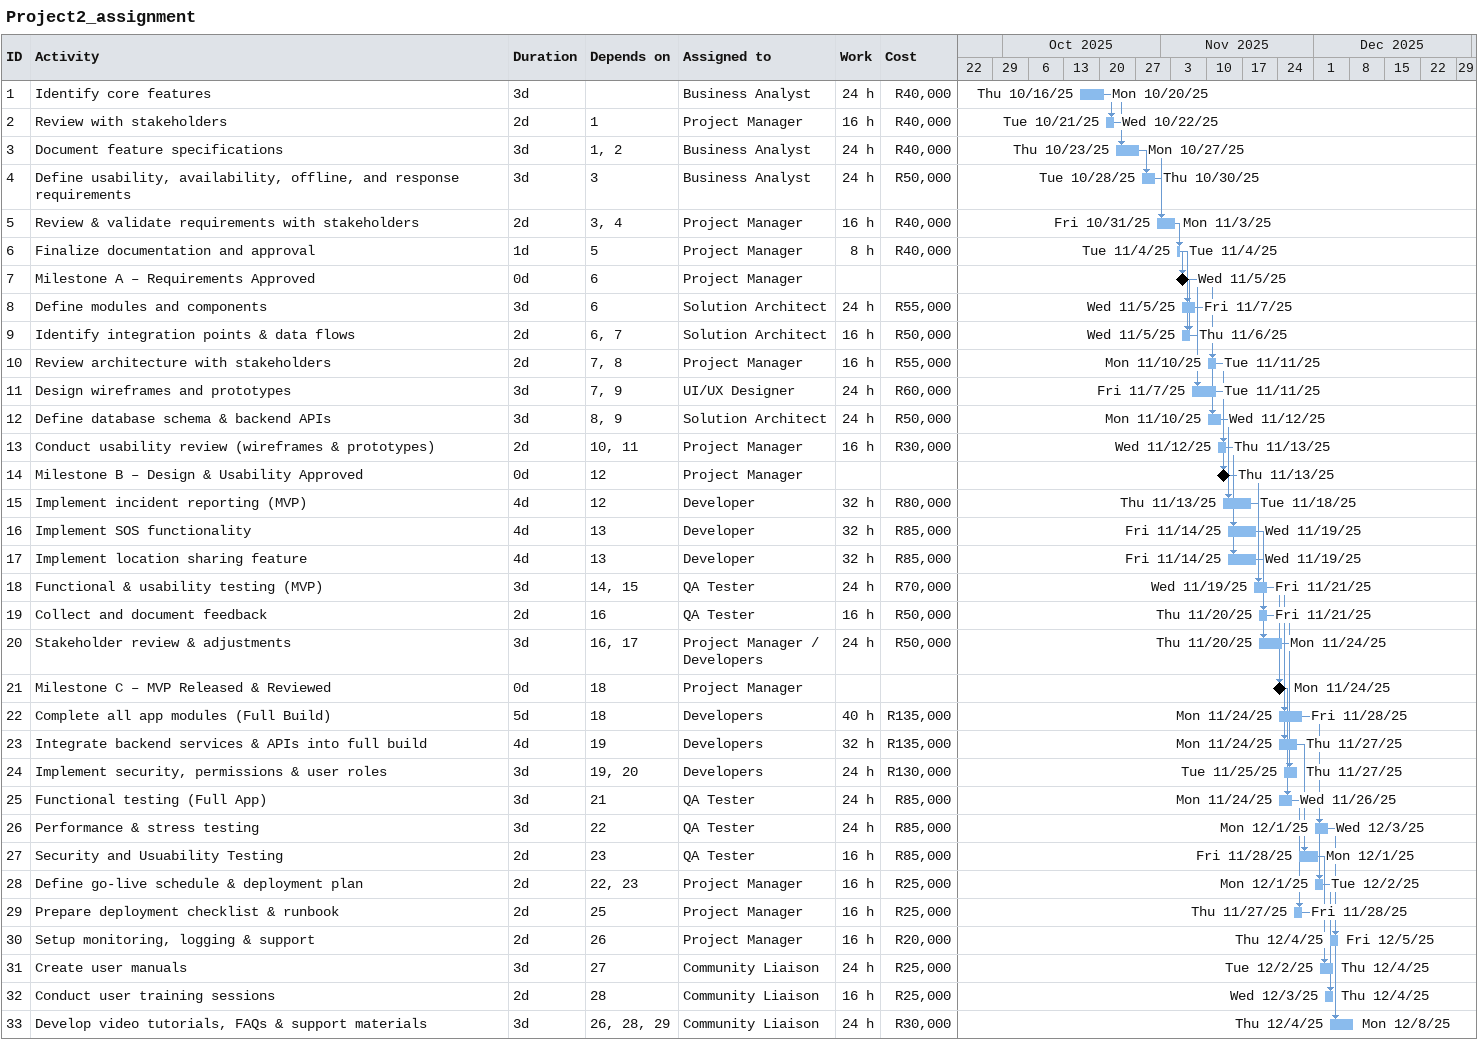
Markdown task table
Project2_assignment

| ID | Task | Duration | Start | Finish | Predecessors | Resources | Work (h) | Cost (R) |
|---|---|---|---|---|---|---|---|---|
| 1 | Identify core features | 3d | 2025-10-16 | 2025-10-20 |  | Business Analyst | 24 | 40000 |
| 2 | Review with stakeholders | 2d | 2025-10-21 | 2025-10-22 | 1 | Project Manager | 16 | 40000 |
| 3 | Document feature specifications | 3d | 2025-10-23 | 2025-10-27 | 1, 2 | Business Analyst | 24 | 40000 |
| 4 | Define usability, availability, offline, and response requirements | 3d | 2025-10-28 | 2025-10-30 | 3 | Business Analyst | 24 | 50000 |
| 5 | Review & validate requirements with stakeholders | 2d | 2025-10-31 | 2025-11-03 | 3, 4 | Project Manager | 16 | 40000 |
| 6 | Finalize documentation and approval | 1d | 2025-11-04 | 2025-11-04 | 5 | Project Manager | 8 | 40000 |
| 7 | Milestone A – Requirements Approved | 0d | 2025-11-05 | 2025-11-05 | 6 | Project Manager |  |  |
| 8 | Define modules and components | 3d | 2025-11-05 | 2025-11-07 | 6 | Solution Architect | 24 | 55000 |
| 9 | Identify integration points & data flows | 2d | 2025-11-05 | 2025-11-06 | 6, 7 | Solution Architect | 16 | 50000 |
| 10 | Review architecture with stakeholders | 2d | 2025-11-10 | 2025-11-11 | 7, 8 | Project Manager | 16 | 55000 |
| 11 | Design wireframes and prototypes | 3d | 2025-11-07 | 2025-11-11 | 7, 9 | UI/UX Designer | 24 | 60000 |
| 12 | Define database schema & backend APIs | 3d | 2025-11-10 | 2025-11-12 | 8, 9 | Solution Architect | 24 | 50000 |
| 13 | Conduct usability review (wireframes & prototypes) | 2d | 2025-11-12 | 2025-11-13 | 10, 11 | Project Manager | 16 | 30000 |
| 14 | Milestone B – Design & Usability Approved | 0d | 2025-11-13 | 2025-11-13 | 12 | Project Manager |  |  |
| 15 | Implement incident reporting (MVP) | 4d | 2025-11-13 | 2025-11-18 | 12 | Developer | 32 | 80000 |
| 16 | Implement SOS functionality | 4d | 2025-11-14 | 2025-11-19 | 13 | Developer | 32 | 85000 |
| 17 | Implement location sharing feature | 4d | 2025-11-14 | 2025-11-19 | 13 | Developer | 32 | 85000 |
| 18 | Functional & usability testing (MVP) | 3d | 2025-11-19 | 2025-11-21 | 14, 15 | QA Tester | 24 | 70000 |
| 19 | Collect and document feedback | 2d | 2025-11-20 | 2025-11-21 | 16 | QA Tester | 16 | 50000 |
| 20 | Stakeholder review & adjustments | 3d | 2025-11-20 | 2025-11-24 | 16, 17 | Project Manager / Developers | 24 | 50000 |
| 21 | Milestone C – MVP Released & Reviewed | 0d | 2025-11-24 | 2025-11-24 | 18 | Project Manager |  |  |
| 22 | Complete all app modules (Full Build) | 5d | 2025-11-24 | 2025-11-28 | 18 | Developers | 40 | 135000 |
| 23 | Integrate backend services & APIs into full build | 4d | 2025-11-24 | 2025-11-27 | 19 | Developers | 32 | 135000 |
| 24 | Implement security, permissions & user roles | 3d | 2025-11-25 | 2025-11-27 | 19, 20 | Developers | 24 | 130000 |
| 25 | Functional testing (Full App) | 3d | 2025-11-24 | 2025-11-26 | 21 | QA Tester | 24 | 85000 |
| 26 | Performance & stress testing | 3d | 2025-12-01 | 2025-12-03 | 22 | QA Tester | 24 | 85000 |
| 27 | Security and Usuability Testing | 2d | 2025-11-28 | 2025-12-01 | 23 | QA Tester | 16 | 85000 |
| 28 | Define go-live schedule & deployment plan | 2d | 2025-12-01 | 2025-12-02 | 22, 23 | Project Manager | 16 | 25000 |
| 29 | Prepare deployment checklist & runbook | 2d | 2025-11-27 | 2025-11-28 | 25 | Project Manager | 16 | 25000 |
| 30 | Setup monitoring, logging & support | 2d | 2025-12-04 | 2025-12-05 | 26 | Project Manager | 16 | 20000 |
| 31 | Create user manuals | 3d | 2025-12-02 | 2025-12-04 | 27 | Community Liaison | 24 | 25000 |
| 32 | Conduct user training sessions | 2d | 2025-12-03 | 2025-12-04 | 28 | Community Liaison | 16 | 25000 |
| 33 | Develop video tutorials, FAQs & support materials | 3d | 2025-12-04 | 2025-12-08 | 26, 28, 29 | Community Liaison | 24 | 30000 |
